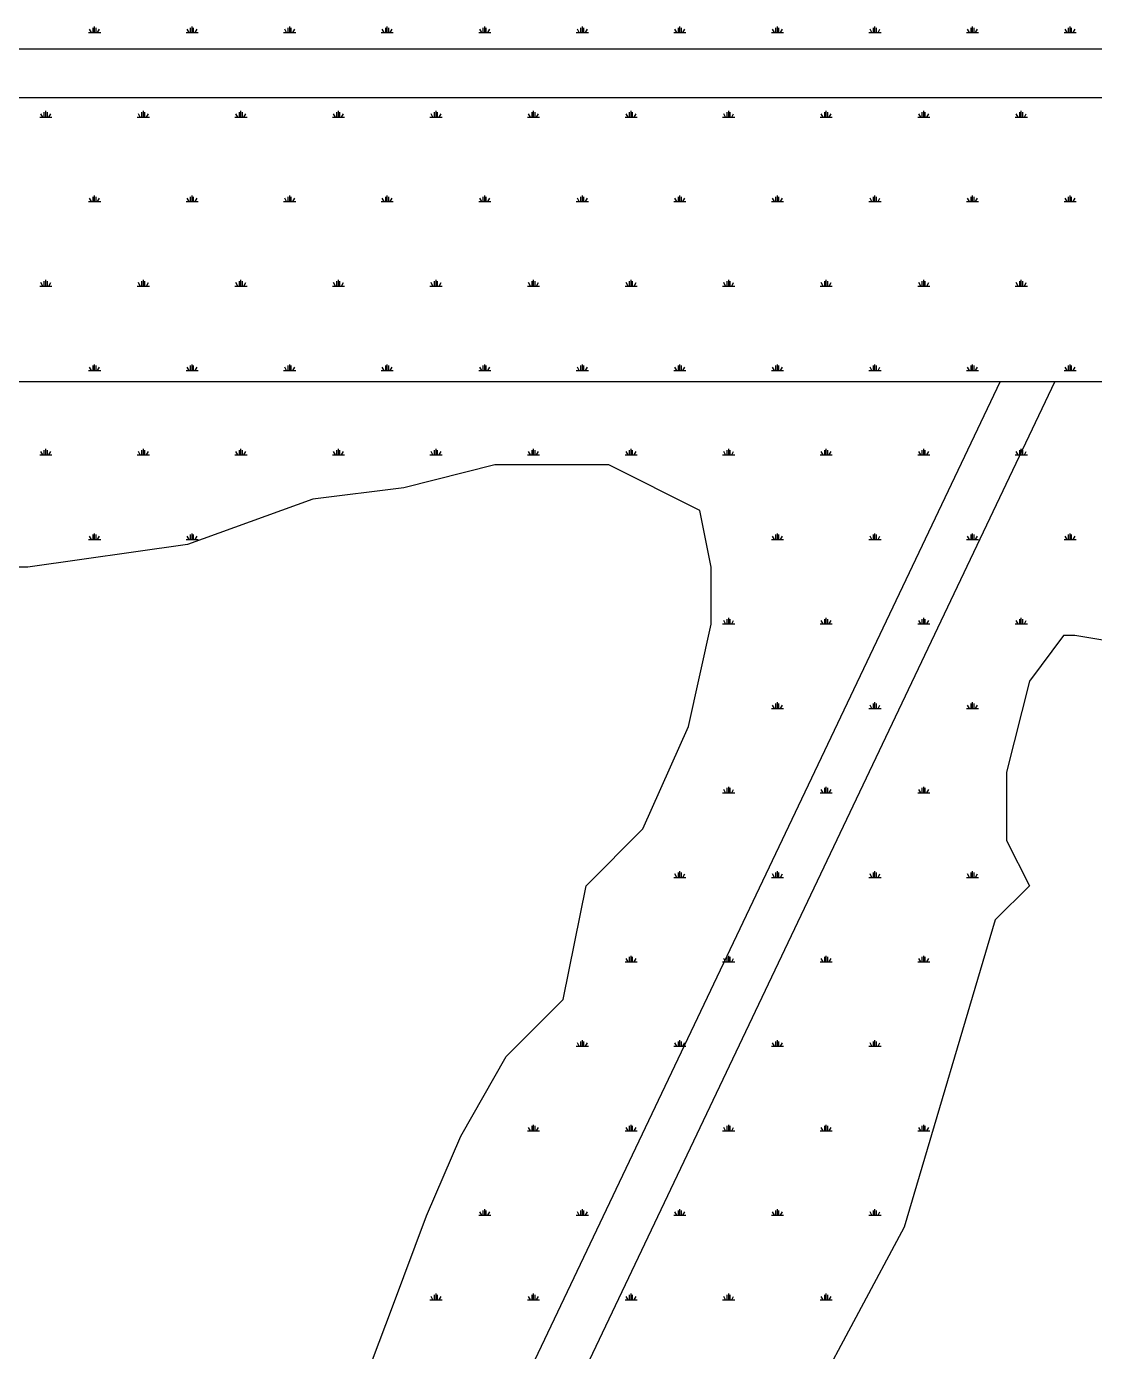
# Model space of a CAD drawing. Extents: x 0 to 23.8, y 0 to 31.4.
# Drawn here: x 15.775 to 18.512, y 18.709 to 22.105 of the extents above; entities that cross this region are included whole.
import ezdxf

# ---------------------------------------------------------------- set-up
doc = ezdxf.new("R2010")
doc.units = 0
doc.header["$LTSCALE"] = 0.39999
doc.header["$MEASUREMENT"] = 0
doc.layers.get('0').update_dxf_attribs({"linetype": 'CONTINUOUS'})
doc.layers.add('STRCTR', color=7, linetype='CONTINUOUS')

# ---------------------------------------------------------------- blocks, each defined once
blk = doc.blocks.new('*X0')
at = {"color": 0, "linetype": 'CONTINUOUS'}
for p, q in [((13.875, 21.4341), (13.9062, 21.4341)), ((13.8828, 21.4341), (13.8778, 21.4428)), ((13.8867, 21.4341), (13.8867, 21.4466)), ((13.8906, 21.4341), (13.8906, 21.4498)), ((13.8945, 21.4341), (13.8945, 21.4466)), ((13.8984, 21.4341), (13.9034, 21.4428)), ((14.125, 21.4341), (14.1562, 21.4341)), ((14.1328, 21.4341), (14.1278, 21.4428)), ((14.1367, 21.4341), (14.1367, 21.4466)), ((14.1406, 21.4341), (14.1406, 21.4498)), ((14.1445, 21.4341), (14.1445, 21.4466)), ((14.1484, 21.4341), (14.1534, 21.4428)), ((14.375, 21.4341), (14.4062, 21.4341)), ((14.3828, 21.4341), (14.3778, 21.4428)), ((14.3867, 21.4341), (14.3867, 21.4466)), ((14.3906, 21.4341), (14.3906, 21.4498)), ((14.3945, 21.4341), (14.3945, 21.4466)), ((14.3984, 21.4341), (14.4034, 21.4428)), ((14.625, 21.4341), (14.6562, 21.4341)), ((14.6328, 21.4341), (14.6278, 21.4428)), ((14.6367, 21.4341), (14.6367, 21.4466)), ((14.6406, 21.4341), (14.6406, 21.4498)), ((14.6445, 21.4341), (14.6445, 21.4466)), ((14.6484, 21.4341), (14.6534, 21.4428)), ((14.875, 21.4341), (14.9062, 21.4341)), ((14.8828, 21.4341), (14.8778, 21.4428)), ((14.8867, 21.4341), (14.8867, 21.4466)), ((14.8906, 21.4341), (14.8906, 21.4498)), ((14.8945, 21.4341), (14.8945, 21.4466)), ((14.8984, 21.4341), (14.9034, 21.4428)), ((15.125, 21.4341), (15.1562, 21.4341)), ((15.1328, 21.4341), (15.1278, 21.4428)), ((15.1367, 21.4341), (15.1367, 21.4466)), ((15.1406, 21.4341), (15.1406, 21.4498)), ((15.1445, 21.4341), (15.1445, 21.4466)), ((15.1484, 21.4341), (15.1534, 21.4428)), ((15.375, 21.4341), (15.4062, 21.4341)), ((15.3828, 21.4341), (15.3778, 21.4428)), ((15.3867, 21.4341), (15.3867, 21.4466)), ((15.3906, 21.4341), (15.3906, 21.4498)), ((15.3945, 21.4341), (15.3945, 21.4466)), ((15.3984, 21.4341), (15.4034, 21.4428)), ((15.625, 21.4341), (15.6562, 21.4341)), ((15.6328, 21.4341), (15.6278, 21.4428)), ((15.6367, 21.4341), (15.6367, 21.4466)), ((15.6406, 21.4341), (15.6406, 21.4498)), ((15.6445, 21.4341), (15.6445, 21.4466)), ((15.6484, 21.4341), (15.6534, 21.4428)), ((15.875, 21.4341), (15.9062, 21.4341)), ((15.8828, 21.4341), (15.8778, 21.4428)), ((15.8867, 21.4341), (15.8867, 21.4466)), ((15.8906, 21.4341), (15.8906, 21.4498)), ((15.8945, 21.4341), (15.8945, 21.4466)), ((15.8984, 21.4341), (15.9034, 21.4428)), ((16.125, 21.4341), (16.1562, 21.4341)), ((16.1328, 21.4341), (16.1278, 21.4428)), ((16.1367, 21.4341), (16.1367, 21.4466)), ((16.1406, 21.4341), (16.1406, 21.4498)), ((16.1445, 21.4341), (16.1445, 21.4466)), ((16.1484, 21.4341), (16.1534, 21.4428)), ((16.375, 21.4341), (16.4062, 21.4341)), ((16.3828, 21.4341), (16.3778, 21.4428)), ((16.3867, 21.4341), (16.3867, 21.4466)), ((16.3906, 21.4341), (16.3906, 21.4498)), ((16.3945, 21.4341), (16.3945, 21.4466)), ((16.3984, 21.4341), (16.4034, 21.4428)), ((14.0078, 21.2176), (14.0028, 21.2263)), ((14.0117, 21.2176), (14.0117, 21.2301)), ((14.0156, 21.2176), (14.0156, 21.2332)), ((14.0195, 21.2176), (14.0195, 21.2301)), ((14.0234, 21.2176), (14.0284, 21.2263)), ((14.2578, 21.2176), (14.2528, 21.2263)), ((14.2617, 21.2176), (14.2617, 21.2301)), ((14.2656, 21.2176), (14.2656, 21.2332)), ((14.2695, 21.2176), (14.2695, 21.2301)), ((14.2734, 21.2176), (14.2784, 21.2263)), ((15.7578, 21.2176), (15.7528, 21.2263)), ((15.7617, 21.2176), (15.7617, 21.2301)), ((15.7656, 21.2176), (15.7656, 21.2332)), ((15.7695, 21.2176), (15.7695, 21.2301)), ((15.7734, 21.2176), (15.7784, 21.2263)), ((16.0078, 21.2176), (16.0028, 21.2263)), ((16.0117, 21.2176), (16.0117, 21.2301)), ((16.0156, 21.2176), (16.0156, 21.2332)), ((16.0195, 21.2176), (16.0195, 21.2301)), ((16.0234, 21.2176), (16.0284, 21.2263)), ((16.2578, 21.2176), (16.2528, 21.2263)), ((16.2617, 21.2176), (16.2617, 21.2301)), ((16.2656, 21.2176), (16.2656, 21.2332)), ((16.2695, 21.2176), (16.2695, 21.2301)), ((16.2734, 21.2176), (16.2784, 21.2263)), ((16.5078, 21.2176), (16.5028, 21.2263)), ((16.5117, 21.2176), (16.5117, 21.2301)), ((16.5156, 21.2176), (16.5156, 21.2332)), ((16.5195, 21.2176), (16.5195, 21.2301)), ((16.5234, 21.2176), (16.5284, 21.2263)), ((14, 21.2176), (14.0312, 21.2176)), ((14.25, 21.2176), (14.2812, 21.2176)), ((15.75, 21.2176), (15.7812, 21.2176)), ((16, 21.2176), (16.0312, 21.2176)), ((16.25, 21.2176), (16.2812, 21.2176)), ((16.5, 21.2176), (16.5312, 21.2176)), ((15.625, 21.0011), (15.6562, 21.0011)), ((15.6328, 21.0011), (15.6278, 21.0098)), ((15.6367, 21.0011), (15.6367, 21.0136)), ((15.6406, 21.0011), (15.6406, 21.0167)), ((15.6445, 21.0011), (15.6445, 21.0136)), ((15.6484, 21.0011), (15.6534, 21.0098)), ((15.875, 21.0011), (15.9062, 21.0011)), ((15.8828, 21.0011), (15.8778, 21.0098)), ((15.8867, 21.0011), (15.8867, 21.0136)), ((15.8906, 21.0011), (15.8906, 21.0167)), ((15.8945, 21.0011), (15.8945, 21.0136)), ((15.8984, 21.0011), (15.9034, 21.0098)), ((16.125, 21.0011), (16.1562, 21.0011)), ((16.1328, 21.0011), (16.1278, 21.0098)), ((16.1367, 21.0011), (16.1367, 21.0136)), ((16.1406, 21.0011), (16.1406, 21.0167)), ((16.1445, 21.0011), (16.1445, 21.0136)), ((16.1484, 21.0011), (16.1534, 21.0098)), ((16.375, 21.0011), (16.4062, 21.0011)), ((16.3828, 21.0011), (16.3778, 21.0098)), ((16.3867, 21.0011), (16.3867, 21.0136)), ((16.3906, 21.0011), (16.3906, 21.0167)), ((16.3945, 21.0011), (16.3945, 21.0136)), ((16.3984, 21.0011), (16.4034, 21.0098)), ((15.75, 20.7846), (15.7812, 20.7846)), ((15.7578, 20.7846), (15.7528, 20.7933)), ((15.7617, 20.7846), (15.7617, 20.7971)), ((15.7656, 20.7846), (15.7656, 20.8002)), ((15.7695, 20.7846), (15.7695, 20.7971)), ((15.7734, 20.7846), (15.7784, 20.7933)), ((16, 20.7846), (16.0312, 20.7846)), ((16.0078, 20.7846), (16.0028, 20.7933)), ((16.0117, 20.7846), (16.0117, 20.7971)), ((16.0156, 20.7846), (16.0156, 20.8002)), ((16.0195, 20.7846), (16.0195, 20.7971)), ((16.0234, 20.7846), (16.0284, 20.7933)), ((16.25, 20.7846), (16.2812, 20.7846)), ((16.2578, 20.7846), (16.2528, 20.7933)), ((16.2617, 20.7846), (16.2617, 20.7971)), ((16.2656, 20.7846), (16.2656, 20.8002)), ((16.2695, 20.7846), (16.2695, 20.7971)), ((16.2734, 20.7846), (16.2784, 20.7933)), ((15.6367, 20.5681), (15.6367, 20.5806)), ((15.6406, 20.5681), (15.6406, 20.5837)), ((15.6445, 20.5681), (15.6445, 20.5806)), ((15.8867, 20.5681), (15.8867, 20.5806)), ((15.8906, 20.5681), (15.8906, 20.5837)), ((15.8945, 20.5681), (15.8945, 20.5806)), ((16.1367, 20.5681), (16.1367, 20.5806)), ((16.1406, 20.5681), (16.1406, 20.5837)), ((16.1445, 20.5681), (16.1445, 20.5806)), ((15.625, 20.5681), (15.6562, 20.5681)), ((15.6328, 20.5681), (15.6278, 20.5768)), ((15.6484, 20.5681), (15.6534, 20.5768)), ((15.875, 20.5681), (15.9062, 20.5681)), ((15.8828, 20.5681), (15.8778, 20.5768)), ((15.8984, 20.5681), (15.9034, 20.5768)), ((16.125, 20.5681), (16.1562, 20.5681)), ((16.1328, 20.5681), (16.1278, 20.5768)), ((16.1484, 20.5681), (16.1534, 20.5768)), ((15.5, 20.3516), (15.5312, 20.3516)), ((15.5078, 20.3516), (15.5028, 20.3603)), ((15.5117, 20.3516), (15.5117, 20.3641)), ((15.5156, 20.3516), (15.5156, 20.3672)), ((15.5195, 20.3516), (15.5195, 20.3641)), ((15.5234, 20.3516), (15.5284, 20.3603)), ((15.75, 20.3516), (15.7812, 20.3516)), ((15.7578, 20.3516), (15.7528, 20.3603)), ((15.7617, 20.3516), (15.7617, 20.3641)), ((15.7656, 20.3516), (15.7656, 20.3672)), ((15.7695, 20.3516), (15.7695, 20.3641)), ((15.7734, 20.3516), (15.7784, 20.3603)), ((16, 20.3516), (16.0312, 20.3516)), ((16.0078, 20.3516), (16.0028, 20.3603)), ((16.0117, 20.3516), (16.0117, 20.3641)), ((16.0156, 20.3516), (16.0156, 20.3672)), ((16.0195, 20.3516), (16.0195, 20.3641)), ((16.0234, 20.3516), (16.0284, 20.3603)), ((16.25, 20.3516), (16.2812, 20.3516)), ((16.2578, 20.3516), (16.2528, 20.3603)), ((16.2617, 20.3516), (16.2617, 20.3641)), ((16.2656, 20.3516), (16.2656, 20.3672)), ((16.2695, 20.3516), (16.2695, 20.3641)), ((16.2734, 20.3516), (16.2784, 20.3603)), ((15.3828, 20.1351), (15.3778, 20.1438)), ((15.3867, 20.1351), (15.3867, 20.1476)), ((15.3906, 20.1351), (15.3906, 20.1507)), ((15.3945, 20.1351), (15.3945, 20.1476)), ((15.3984, 20.1351), (15.4034, 20.1438)), ((15.6328, 20.1351), (15.6278, 20.1438)), ((15.6367, 20.1351), (15.6367, 20.1476)), ((15.6406, 20.1351), (15.6406, 20.1507)), ((15.6445, 20.1351), (15.6445, 20.1476)), ((15.6484, 20.1351), (15.6534, 20.1438)), ((15.8828, 20.1351), (15.8778, 20.1438)), ((15.8867, 20.1351), (15.8867, 20.1476)), ((15.8906, 20.1351), (15.8906, 20.1507)), ((15.8945, 20.1351), (15.8945, 20.1476)), ((15.8984, 20.1351), (15.9034, 20.1438)), ((16.1328, 20.1351), (16.1278, 20.1438)), ((16.1367, 20.1351), (16.1367, 20.1476)), ((16.1406, 20.1351), (16.1406, 20.1507)), ((16.1445, 20.1351), (16.1445, 20.1476)), ((16.1484, 20.1351), (16.1534, 20.1438)), ((15.375, 20.1351), (15.4062, 20.1351)), ((15.625, 20.1351), (15.6562, 20.1351)), ((15.875, 20.1351), (15.9062, 20.1351)), ((16.125, 20.1351), (16.1562, 20.1351)), ((15.2656, 19.9186), (15.2656, 19.9342)), ((15.5156, 19.9186), (15.5156, 19.9342)), ((15.7656, 19.9186), (15.7656, 19.9342)), ((16.0156, 19.9186), (16.0156, 19.9342)), ((15.25, 19.9186), (15.2812, 19.9186)), ((15.2578, 19.9186), (15.2528, 19.9272)), ((15.2617, 19.9186), (15.2617, 19.9311)), ((15.2695, 19.9186), (15.2695, 19.9311)), ((15.2734, 19.9186), (15.2784, 19.9272)), ((15.5, 19.9186), (15.5312, 19.9186)), ((15.5078, 19.9186), (15.5028, 19.9272)), ((15.5117, 19.9186), (15.5117, 19.9311)), ((15.5195, 19.9186), (15.5195, 19.9311)), ((15.5234, 19.9186), (15.5284, 19.9272)), ((15.75, 19.9186), (15.7812, 19.9186)), ((15.7578, 19.9186), (15.7528, 19.9272)), ((15.7617, 19.9186), (15.7617, 19.9311)), ((15.7695, 19.9186), (15.7695, 19.9311)), ((15.7734, 19.9186), (15.7784, 19.9272)), ((16, 19.9186), (16.0312, 19.9186)), ((16.0078, 19.9186), (16.0028, 19.9272)), ((16.0117, 19.9186), (16.0117, 19.9311)), ((16.0195, 19.9186), (16.0195, 19.9311)), ((16.0234, 19.9186), (16.0284, 19.9272)), ((15.125, 19.7021), (15.1562, 19.7021)), ((15.1328, 19.7021), (15.1278, 19.7107)), ((15.1367, 19.7021), (15.1367, 19.7146)), ((15.1406, 19.7021), (15.1406, 19.7177)), ((15.1445, 19.7021), (15.1445, 19.7146)), ((15.1484, 19.7021), (15.1534, 19.7107)), ((15.375, 19.7021), (15.4062, 19.7021)), ((15.3828, 19.7021), (15.3778, 19.7107)), ((15.3867, 19.7021), (15.3867, 19.7146)), ((15.3906, 19.7021), (15.3906, 19.7177)), ((15.3945, 19.7021), (15.3945, 19.7146)), ((15.3984, 19.7021), (15.4034, 19.7107)), ((15.625, 19.7021), (15.6562, 19.7021)), ((15.6328, 19.7021), (15.6278, 19.7107)), ((15.6367, 19.7021), (15.6367, 19.7146)), ((15.6406, 19.7021), (15.6406, 19.7177)), ((15.6445, 19.7021), (15.6445, 19.7146)), ((15.6484, 19.7021), (15.6534, 19.7107)), ((15.875, 19.7021), (15.9062, 19.7021)), ((15.8828, 19.7021), (15.8778, 19.7107)), ((15.8867, 19.7021), (15.8867, 19.7146)), ((15.8906, 19.7021), (15.8906, 19.7177)), ((15.8945, 19.7021), (15.8945, 19.7146)), ((15.8984, 19.7021), (15.9034, 19.7107)), ((16.125, 19.7021), (16.1562, 19.7021)), ((16.1328, 19.7021), (16.1278, 19.7107)), ((16.1367, 19.7021), (16.1367, 19.7146)), ((16.1406, 19.7021), (16.1406, 19.7177)), ((16.1445, 19.7021), (16.1445, 19.7146)), ((16.1484, 19.7021), (16.1534, 19.7107)), ((15.0078, 19.4856), (15.0028, 19.4942)), ((15.0117, 19.4856), (15.0117, 19.4981)), ((15.0156, 19.4856), (15.0156, 19.5012)), ((15.0195, 19.4856), (15.0195, 19.4981)), ((15.0234, 19.4856), (15.0284, 19.4942)), ((15.2578, 19.4856), (15.2528, 19.4942)), ((15.2617, 19.4856), (15.2617, 19.4981)), ((15.2656, 19.4856), (15.2656, 19.5012)), ((15.2695, 19.4856), (15.2695, 19.4981)), ((15.2734, 19.4856), (15.2784, 19.4942)), ((15.5078, 19.4856), (15.5028, 19.4942)), ((15.5117, 19.4856), (15.5117, 19.4981)), ((15.5156, 19.4856), (15.5156, 19.5012)), ((15.5195, 19.4856), (15.5195, 19.4981)), ((15.5234, 19.4856), (15.5284, 19.4942)), ((15.7578, 19.4856), (15.7528, 19.4942)), ((15.7617, 19.4856), (15.7617, 19.4981)), ((15.7656, 19.4856), (15.7656, 19.5012)), ((15.7695, 19.4856), (15.7695, 19.4981)), ((15.7734, 19.4856), (15.7784, 19.4942)), ((16.0078, 19.4856), (16.0028, 19.4942)), ((16.0117, 19.4856), (16.0117, 19.4981)), ((16.0156, 19.4856), (16.0156, 19.5012)), ((16.0195, 19.4856), (16.0195, 19.4981)), ((16.0234, 19.4856), (16.0284, 19.4942)), ((15, 19.4856), (15.0312, 19.4856)), ((15.25, 19.4856), (15.2812, 19.4856)), ((15.5, 19.4856), (15.5312, 19.4856)), ((15.75, 19.4856), (15.7812, 19.4856)), ((16, 19.4856), (16.0312, 19.4856)), ((14.875, 19.2691), (14.9062, 19.2691)), ((14.8828, 19.2691), (14.8778, 19.2777)), ((14.8867, 19.2691), (14.8867, 19.2816)), ((14.8906, 19.2691), (14.8906, 19.2847)), ((14.8945, 19.2691), (14.8945, 19.2816)), ((14.8984, 19.2691), (14.9034, 19.2777)), ((15.125, 19.2691), (15.1562, 19.2691)), ((15.1328, 19.2691), (15.1278, 19.2777)), ((15.1367, 19.2691), (15.1367, 19.2816)), ((15.1406, 19.2691), (15.1406, 19.2847)), ((15.1445, 19.2691), (15.1445, 19.2816)), ((15.1484, 19.2691), (15.1534, 19.2777)), ((15.375, 19.2691), (15.4062, 19.2691)), ((15.3828, 19.2691), (15.3778, 19.2777)), ((15.3867, 19.2691), (15.3867, 19.2816)), ((15.3906, 19.2691), (15.3906, 19.2847)), ((15.3945, 19.2691), (15.3945, 19.2816)), ((15.3984, 19.2691), (15.4034, 19.2777)), ((15.625, 19.2691), (15.6562, 19.2691)), ((15.6328, 19.2691), (15.6278, 19.2777)), ((15.6367, 19.2691), (15.6367, 19.2816)), ((15.6406, 19.2691), (15.6406, 19.2847)), ((15.6445, 19.2691), (15.6445, 19.2816)), ((15.6484, 19.2691), (15.6534, 19.2777)), ((15.875, 19.2691), (15.9062, 19.2691)), ((15.8828, 19.2691), (15.8778, 19.2777)), ((15.8867, 19.2691), (15.8867, 19.2816)), ((15.8906, 19.2691), (15.8906, 19.2847)), ((15.8945, 19.2691), (15.8945, 19.2816)), ((15.8984, 19.2691), (15.9034, 19.2777))]:
    blk.add_line(p, q, dxfattribs=at)
blk = doc.blocks.new('*X1')
at = {"color": 0, "linetype": 'CONTINUOUS'}
for p, q in [((14, 22.5167), (14.0312, 22.5167)), ((14.0078, 22.5167), (14.0028, 22.5253)), ((14.0117, 22.5167), (14.0117, 22.5292)), ((14.0156, 22.5167), (14.0156, 22.5323)), ((14.0195, 22.5167), (14.0195, 22.5292)), ((14.0234, 22.5167), (14.0284, 22.5253)), ((14.25, 22.5167), (14.2812, 22.5167)), ((14.2578, 22.5167), (14.2528, 22.5253)), ((14.2617, 22.5167), (14.2617, 22.5292)), ((14.2656, 22.5167), (14.2656, 22.5323)), ((14.2695, 22.5167), (14.2695, 22.5292)), ((14.2734, 22.5167), (14.2784, 22.5253)), ((14.5, 22.5167), (14.5312, 22.5167)), ((14.5078, 22.5167), (14.5028, 22.5253)), ((14.5117, 22.5167), (14.5117, 22.5292)), ((14.5156, 22.5167), (14.5156, 22.5323)), ((14.5195, 22.5167), (14.5195, 22.5292)), ((14.5234, 22.5167), (14.5284, 22.5253)), ((14.75, 22.5167), (14.7812, 22.5167)), ((14.7578, 22.5167), (14.7528, 22.5253)), ((14.7617, 22.5167), (14.7617, 22.5292)), ((14.7656, 22.5167), (14.7656, 22.5323)), ((14.7695, 22.5167), (14.7695, 22.5292)), ((14.7734, 22.5167), (14.7784, 22.5253)), ((15, 22.5167), (15.0312, 22.5167)), ((15.0078, 22.5167), (15.0028, 22.5253)), ((15.0117, 22.5167), (15.0117, 22.5292)), ((15.0156, 22.5167), (15.0156, 22.5323)), ((15.0195, 22.5167), (15.0195, 22.5292)), ((15.0234, 22.5167), (15.0284, 22.5253)), ((15.25, 22.5167), (15.2812, 22.5167)), ((15.2578, 22.5167), (15.2528, 22.5253)), ((15.2617, 22.5167), (15.2617, 22.5292)), ((15.2656, 22.5167), (15.2656, 22.5323)), ((15.2695, 22.5167), (15.2695, 22.5292)), ((15.2734, 22.5167), (15.2784, 22.5253)), ((15.5, 22.5167), (15.5312, 22.5167)), ((15.5078, 22.5167), (15.5028, 22.5253)), ((15.5117, 22.5167), (15.5117, 22.5292)), ((15.5156, 22.5167), (15.5156, 22.5323)), ((15.5195, 22.5167), (15.5195, 22.5292)), ((15.5234, 22.5167), (15.5284, 22.5253)), ((15.75, 22.5167), (15.7812, 22.5167)), ((15.7578, 22.5167), (15.7528, 22.5253)), ((15.7617, 22.5167), (15.7617, 22.5292)), ((15.7656, 22.5167), (15.7656, 22.5323)), ((15.7695, 22.5167), (15.7695, 22.5292)), ((15.7734, 22.5167), (15.7784, 22.5253)), ((16, 22.5167), (16.0312, 22.5167)), ((16.0078, 22.5167), (16.0028, 22.5253)), ((16.0117, 22.5167), (16.0117, 22.5292)), ((16.0156, 22.5167), (16.0156, 22.5323)), ((16.0195, 22.5167), (16.0195, 22.5292)), ((16.0234, 22.5167), (16.0284, 22.5253)), ((16.25, 22.5167), (16.2812, 22.5167)), ((16.2578, 22.5167), (16.2528, 22.5253)), ((16.2617, 22.5167), (16.2617, 22.5292)), ((16.2656, 22.5167), (16.2656, 22.5323)), ((16.2695, 22.5167), (16.2695, 22.5292)), ((16.2734, 22.5167), (16.2784, 22.5253)), ((16.5, 22.5167), (16.5312, 22.5167)), ((16.5078, 22.5167), (16.5028, 22.5253)), ((16.5117, 22.5167), (16.5117, 22.5292)), ((16.5156, 22.5167), (16.5156, 22.5323)), ((16.5195, 22.5167), (16.5195, 22.5292)), ((16.5234, 22.5167), (16.5284, 22.5253)), ((13.8867, 22.3002), (13.8867, 22.3127)), ((13.8906, 22.3002), (13.8906, 22.3158)), ((13.8945, 22.3002), (13.8945, 22.3127)), ((14.1367, 22.3002), (14.1367, 22.3127)), ((14.1406, 22.3002), (14.1406, 22.3158)), ((14.1445, 22.3002), (14.1445, 22.3127)), ((14.3867, 22.3002), (14.3867, 22.3127)), ((14.3906, 22.3002), (14.3906, 22.3158)), ((14.3945, 22.3002), (14.3945, 22.3127)), ((14.6367, 22.3002), (14.6367, 22.3127)), ((14.6406, 22.3002), (14.6406, 22.3158)), ((14.6445, 22.3002), (14.6445, 22.3127)), ((14.8867, 22.3002), (14.8867, 22.3127)), ((14.8906, 22.3002), (14.8906, 22.3158)), ((14.8945, 22.3002), (14.8945, 22.3127)), ((15.1367, 22.3002), (15.1367, 22.3127)), ((15.1406, 22.3002), (15.1406, 22.3158)), ((15.1445, 22.3002), (15.1445, 22.3127)), ((15.3867, 22.3002), (15.3867, 22.3127)), ((15.3906, 22.3002), (15.3906, 22.3158)), ((15.3945, 22.3002), (15.3945, 22.3127)), ((15.6367, 22.3002), (15.6367, 22.3127)), ((15.6406, 22.3002), (15.6406, 22.3158)), ((15.6445, 22.3002), (15.6445, 22.3127)), ((15.8867, 22.3002), (15.8867, 22.3127)), ((15.8906, 22.3002), (15.8906, 22.3158)), ((15.8945, 22.3002), (15.8945, 22.3127)), ((16.1367, 22.3002), (16.1367, 22.3127)), ((16.1406, 22.3002), (16.1406, 22.3158)), ((16.1445, 22.3002), (16.1445, 22.3127)), ((16.3867, 22.3002), (16.3867, 22.3127)), ((16.3906, 22.3002), (16.3906, 22.3158)), ((16.3945, 22.3002), (16.3945, 22.3127)), ((13.875, 22.3002), (13.9062, 22.3002)), ((13.8828, 22.3002), (13.8778, 22.3088)), ((13.8984, 22.3002), (13.9034, 22.3088)), ((14.125, 22.3002), (14.1562, 22.3002)), ((14.1328, 22.3002), (14.1278, 22.3088)), ((14.1484, 22.3002), (14.1534, 22.3088)), ((14.375, 22.3002), (14.4062, 22.3002)), ((14.3828, 22.3002), (14.3778, 22.3088)), ((14.3984, 22.3002), (14.4034, 22.3088)), ((14.625, 22.3002), (14.6562, 22.3002)), ((14.6328, 22.3002), (14.6278, 22.3088)), ((14.6484, 22.3002), (14.6534, 22.3088)), ((14.875, 22.3002), (14.9062, 22.3002)), ((14.8828, 22.3002), (14.8778, 22.3088)), ((14.8984, 22.3002), (14.9034, 22.3088)), ((15.125, 22.3002), (15.1562, 22.3002)), ((15.1328, 22.3002), (15.1278, 22.3088)), ((15.1484, 22.3002), (15.1534, 22.3088)), ((15.375, 22.3002), (15.4062, 22.3002)), ((15.3828, 22.3002), (15.3778, 22.3088)), ((15.3984, 22.3002), (15.4034, 22.3088)), ((15.625, 22.3002), (15.6562, 22.3002)), ((15.6328, 22.3002), (15.6278, 22.3088)), ((15.6484, 22.3002), (15.6534, 22.3088)), ((15.875, 22.3002), (15.9062, 22.3002)), ((15.8828, 22.3002), (15.8778, 22.3088)), ((15.8984, 22.3002), (15.9034, 22.3088)), ((16.125, 22.3002), (16.1562, 22.3002)), ((16.1328, 22.3002), (16.1278, 22.3088)), ((16.1484, 22.3002), (16.1534, 22.3088)), ((16.375, 22.3002), (16.4062, 22.3002)), ((16.3828, 22.3002), (16.3778, 22.3088)), ((16.3984, 22.3002), (16.4034, 22.3088)), ((14, 22.0836), (14.0312, 22.0836)), ((14.0078, 22.0836), (14.0028, 22.0923)), ((14.0117, 22.0836), (14.0117, 22.0961)), ((14.0156, 22.0836), (14.0156, 22.0993)), ((14.0195, 22.0836), (14.0195, 22.0961)), ((14.0234, 22.0836), (14.0284, 22.0923)), ((14.25, 22.0836), (14.2812, 22.0836)), ((14.2578, 22.0836), (14.2528, 22.0923)), ((14.2617, 22.0836), (14.2617, 22.0961)), ((14.2656, 22.0836), (14.2656, 22.0993)), ((14.2695, 22.0836), (14.2695, 22.0961)), ((14.2734, 22.0836), (14.2784, 22.0923)), ((14.5, 22.0836), (14.5312, 22.0836)), ((14.5078, 22.0836), (14.5028, 22.0923)), ((14.5117, 22.0836), (14.5117, 22.0961)), ((14.5156, 22.0836), (14.5156, 22.0993)), ((14.5195, 22.0836), (14.5195, 22.0961)), ((14.5234, 22.0836), (14.5284, 22.0923)), ((14.75, 22.0836), (14.7812, 22.0836)), ((14.7578, 22.0836), (14.7528, 22.0923)), ((14.7617, 22.0836), (14.7617, 22.0961)), ((14.7656, 22.0836), (14.7656, 22.0993)), ((14.7695, 22.0836), (14.7695, 22.0961)), ((14.7734, 22.0836), (14.7784, 22.0923)), ((15, 22.0836), (15.0312, 22.0836)), ((15.0078, 22.0836), (15.0028, 22.0923)), ((15.0117, 22.0836), (15.0117, 22.0961)), ((15.0156, 22.0836), (15.0156, 22.0993)), ((15.0195, 22.0836), (15.0195, 22.0961)), ((15.0234, 22.0836), (15.0284, 22.0923)), ((15.25, 22.0836), (15.2812, 22.0836)), ((15.2578, 22.0836), (15.2528, 22.0923)), ((15.2617, 22.0836), (15.2617, 22.0961)), ((15.2656, 22.0836), (15.2656, 22.0993)), ((15.2695, 22.0836), (15.2695, 22.0961)), ((15.2734, 22.0836), (15.2784, 22.0923)), ((15.5, 22.0836), (15.5312, 22.0836)), ((15.5078, 22.0836), (15.5028, 22.0923)), ((15.5117, 22.0836), (15.5117, 22.0961)), ((15.5156, 22.0836), (15.5156, 22.0993)), ((15.5195, 22.0836), (15.5195, 22.0961)), ((15.5234, 22.0836), (15.5284, 22.0923)), ((15.75, 22.0836), (15.7812, 22.0836)), ((15.7578, 22.0836), (15.7528, 22.0923)), ((15.7617, 22.0836), (15.7617, 22.0961)), ((15.7656, 22.0836), (15.7656, 22.0993)), ((15.7695, 22.0836), (15.7695, 22.0961)), ((15.7734, 22.0836), (15.7784, 22.0923)), ((16, 22.0836), (16.0312, 22.0836)), ((16.0078, 22.0836), (16.0028, 22.0923)), ((16.0117, 22.0836), (16.0117, 22.0961)), ((16.0156, 22.0836), (16.0156, 22.0993)), ((16.0195, 22.0836), (16.0195, 22.0961)), ((16.0234, 22.0836), (16.0284, 22.0923)), ((16.25, 22.0836), (16.2812, 22.0836)), ((16.2578, 22.0836), (16.2528, 22.0923)), ((16.2617, 22.0836), (16.2617, 22.0961)), ((16.2656, 22.0836), (16.2656, 22.0993)), ((16.2695, 22.0836), (16.2695, 22.0961)), ((16.2734, 22.0836), (16.2784, 22.0923)), ((16.5, 22.0836), (16.5312, 22.0836)), ((16.5078, 22.0836), (16.5028, 22.0923)), ((16.5117, 22.0836), (16.5117, 22.0961)), ((16.5156, 22.0836), (16.5156, 22.0993)), ((16.5195, 22.0836), (16.5195, 22.0961)), ((16.5234, 22.0836), (16.5284, 22.0923)), ((13.8828, 21.8671), (13.8778, 21.8758)), ((13.8867, 21.8671), (13.8867, 21.8796)), ((13.8906, 21.8671), (13.8906, 21.8828)), ((13.8945, 21.8671), (13.8945, 21.8796)), ((13.8984, 21.8671), (13.9034, 21.8758)), ((14.1328, 21.8671), (14.1278, 21.8758)), ((14.1367, 21.8671), (14.1367, 21.8796)), ((14.1406, 21.8671), (14.1406, 21.8828)), ((14.1445, 21.8671), (14.1445, 21.8796)), ((14.1484, 21.8671), (14.1534, 21.8758)), ((14.3828, 21.8671), (14.3778, 21.8758)), ((14.3867, 21.8671), (14.3867, 21.8796)), ((14.3906, 21.8671), (14.3906, 21.8828)), ((14.3945, 21.8671), (14.3945, 21.8796)), ((14.3984, 21.8671), (14.4034, 21.8758)), ((14.6328, 21.8671), (14.6278, 21.8758)), ((14.6367, 21.8671), (14.6367, 21.8796)), ((14.6406, 21.8671), (14.6406, 21.8828)), ((14.6445, 21.8671), (14.6445, 21.8796)), ((14.6484, 21.8671), (14.6534, 21.8758)), ((14.8828, 21.8671), (14.8778, 21.8758)), ((14.8867, 21.8671), (14.8867, 21.8796)), ((14.8906, 21.8671), (14.8906, 21.8828)), ((14.8945, 21.8671), (14.8945, 21.8796)), ((14.8984, 21.8671), (14.9034, 21.8758)), ((15.1328, 21.8671), (15.1278, 21.8758)), ((15.1367, 21.8671), (15.1367, 21.8796)), ((15.1406, 21.8671), (15.1406, 21.8828)), ((15.1445, 21.8671), (15.1445, 21.8796)), ((15.1484, 21.8671), (15.1534, 21.8758)), ((15.3828, 21.8671), (15.3778, 21.8758)), ((15.3867, 21.8671), (15.3867, 21.8796)), ((15.3906, 21.8671), (15.3906, 21.8828)), ((15.3945, 21.8671), (15.3945, 21.8796)), ((15.3984, 21.8671), (15.4034, 21.8758)), ((15.6328, 21.8671), (15.6278, 21.8758)), ((15.6367, 21.8671), (15.6367, 21.8796)), ((15.6406, 21.8671), (15.6406, 21.8828)), ((15.6445, 21.8671), (15.6445, 21.8796)), ((15.6484, 21.8671), (15.6534, 21.8758)), ((15.8828, 21.8671), (15.8778, 21.8758)), ((15.8867, 21.8671), (15.8867, 21.8796)), ((15.8906, 21.8671), (15.8906, 21.8828)), ((15.8945, 21.8671), (15.8945, 21.8796)), ((15.8984, 21.8671), (15.9034, 21.8758)), ((16.1328, 21.8671), (16.1278, 21.8758)), ((16.1367, 21.8671), (16.1367, 21.8796)), ((16.1406, 21.8671), (16.1406, 21.8828)), ((16.1445, 21.8671), (16.1445, 21.8796)), ((16.1484, 21.8671), (16.1534, 21.8758)), ((16.3828, 21.8671), (16.3778, 21.8758)), ((16.3867, 21.8671), (16.3867, 21.8796)), ((16.3906, 21.8671), (16.3906, 21.8828)), ((16.3945, 21.8671), (16.3945, 21.8796)), ((16.3984, 21.8671), (16.4034, 21.8758)), ((13.875, 21.8671), (13.9062, 21.8671)), ((14.125, 21.8671), (14.1562, 21.8671)), ((14.375, 21.8671), (14.4062, 21.8671)), ((14.625, 21.8671), (14.6562, 21.8671)), ((14.875, 21.8671), (14.9062, 21.8671)), ((15.125, 21.8671), (15.1562, 21.8671)), ((15.375, 21.8671), (15.4062, 21.8671)), ((15.625, 21.8671), (15.6562, 21.8671)), ((15.875, 21.8671), (15.9062, 21.8671)), ((16.125, 21.8671), (16.1562, 21.8671)), ((16.375, 21.8671), (16.4062, 21.8671)), ((14.0156, 21.6506), (14.0156, 21.6663)), ((14.2656, 21.6506), (14.2656, 21.6663)), ((14.5156, 21.6506), (14.5156, 21.6663)), ((14.7656, 21.6506), (14.7656, 21.6663)), ((15.0156, 21.6506), (15.0156, 21.6663)), ((15.2656, 21.6506), (15.2656, 21.6663)), ((15.5156, 21.6506), (15.5156, 21.6663)), ((15.7656, 21.6506), (15.7656, 21.6663)), ((16.0156, 21.6506), (16.0156, 21.6663)), ((16.2656, 21.6506), (16.2656, 21.6663)), ((16.5156, 21.6506), (16.5156, 21.6663)), ((14, 21.6506), (14.0312, 21.6506)), ((14.0078, 21.6506), (14.0028, 21.6593)), ((14.0117, 21.6506), (14.0117, 21.6631)), ((14.0195, 21.6506), (14.0195, 21.6631)), ((14.0234, 21.6506), (14.0284, 21.6593)), ((14.25, 21.6506), (14.2812, 21.6506)), ((14.2578, 21.6506), (14.2528, 21.6593)), ((14.2617, 21.6506), (14.2617, 21.6631)), ((14.2695, 21.6506), (14.2695, 21.6631)), ((14.2734, 21.6506), (14.2784, 21.6593)), ((14.5, 21.6506), (14.5312, 21.6506)), ((14.5078, 21.6506), (14.5028, 21.6593)), ((14.5117, 21.6506), (14.5117, 21.6631)), ((14.5195, 21.6506), (14.5195, 21.6631)), ((14.5234, 21.6506), (14.5284, 21.6593)), ((14.75, 21.6506), (14.7812, 21.6506)), ((14.7578, 21.6506), (14.7528, 21.6593)), ((14.7617, 21.6506), (14.7617, 21.6631)), ((14.7695, 21.6506), (14.7695, 21.6631)), ((14.7734, 21.6506), (14.7784, 21.6593)), ((15, 21.6506), (15.0312, 21.6506)), ((15.0078, 21.6506), (15.0028, 21.6593)), ((15.0117, 21.6506), (15.0117, 21.6631)), ((15.0195, 21.6506), (15.0195, 21.6631)), ((15.0234, 21.6506), (15.0284, 21.6593)), ((15.25, 21.6506), (15.2812, 21.6506)), ((15.2578, 21.6506), (15.2528, 21.6593)), ((15.2617, 21.6506), (15.2617, 21.6631)), ((15.2695, 21.6506), (15.2695, 21.6631)), ((15.2734, 21.6506), (15.2784, 21.6593)), ((15.5, 21.6506), (15.5312, 21.6506)), ((15.5078, 21.6506), (15.5028, 21.6593)), ((15.5117, 21.6506), (15.5117, 21.6631)), ((15.5195, 21.6506), (15.5195, 21.6631)), ((15.5234, 21.6506), (15.5284, 21.6593)), ((15.75, 21.6506), (15.7812, 21.6506)), ((15.7578, 21.6506), (15.7528, 21.6593)), ((15.7617, 21.6506), (15.7617, 21.6631)), ((15.7695, 21.6506), (15.7695, 21.6631)), ((15.7734, 21.6506), (15.7784, 21.6593)), ((16, 21.6506), (16.0312, 21.6506)), ((16.0078, 21.6506), (16.0028, 21.6593)), ((16.0117, 21.6506), (16.0117, 21.6631)), ((16.0195, 21.6506), (16.0195, 21.6631)), ((16.0234, 21.6506), (16.0284, 21.6593)), ((16.25, 21.6506), (16.2812, 21.6506)), ((16.2578, 21.6506), (16.2528, 21.6593)), ((16.2617, 21.6506), (16.2617, 21.6631)), ((16.2695, 21.6506), (16.2695, 21.6631)), ((16.2734, 21.6506), (16.2784, 21.6593)), ((16.5, 21.6506), (16.5312, 21.6506)), ((16.5078, 21.6506), (16.5028, 21.6593)), ((16.5117, 21.6506), (16.5117, 21.6631)), ((16.5195, 21.6506), (16.5195, 21.6631)), ((16.5234, 21.6506), (16.5284, 21.6593))]:
    blk.add_line(p, q, dxfattribs=at)

msp = doc.modelspace()

# ---------------------------------------------------------------- linework, layer by layer
at = {"layer": 'STRCTR', "color": 4, "linetype": 'CONTINUOUS'}
for p, q in [((5.2714, 22.0485), (20.2713, 22.0485)), ((5.2714, 21.9235), (20.2713, 21.9235)), ((5.2714, 21.1958), (20.2713, 21.1958)), ((18.27, 21.1958), (16.2931, 17.0385)), ((18.4101, 21.1958), (16.4333, 17.0385))]:
    msp.add_line(p, q, dxfattribs=at)
for points in [[(16.6253, 18.5909), (16.7128, 18.8242), (16.8004, 19.0574), (16.888, 19.2615), (17.0047, 19.4656), (17.1507, 19.6114), (17.209, 19.9029), (17.355, 20.0487), (17.4717, 20.3111), (17.5301, 20.5735), (17.5301, 20.7193), (17.5009, 20.865), (17.2674, 20.9817), (16.9755, 20.9817), (16.742, 20.9233), (16.5085, 20.8942), (16.1875, 20.7776), (15.7788, 20.7193), (15.4285, 20.7193)], [(18.6371, 20.5152), (18.462, 20.5443), (18.4328, 20.5443), (18.3452, 20.4277), (18.2868, 20.1945), (18.2868, 20.0195), (18.3452, 19.9029), (18.2576, 19.8154), (18.0241, 19.0283), (17.7906, 18.5909), (17.382, 18.1244), (17.1485, 17.7746), (17.1193, 17.5413), (17.2068, 17.3956), (17.3528, 17.3373), (17.5863, 17.2789), (17.9074, 17.2206), (18.3744, 17.2498), (18.6079, 17.3081)]]:
    msp.add_lwpolyline(points, dxfattribs=at)

# ---------------------------------------------------------------- block references
for name in ['*X1', '*X0']:
    msp.add_blockref(name, (1.934, -0.4269), dxfattribs=at)

doc.saveas('drawing.dxf')
